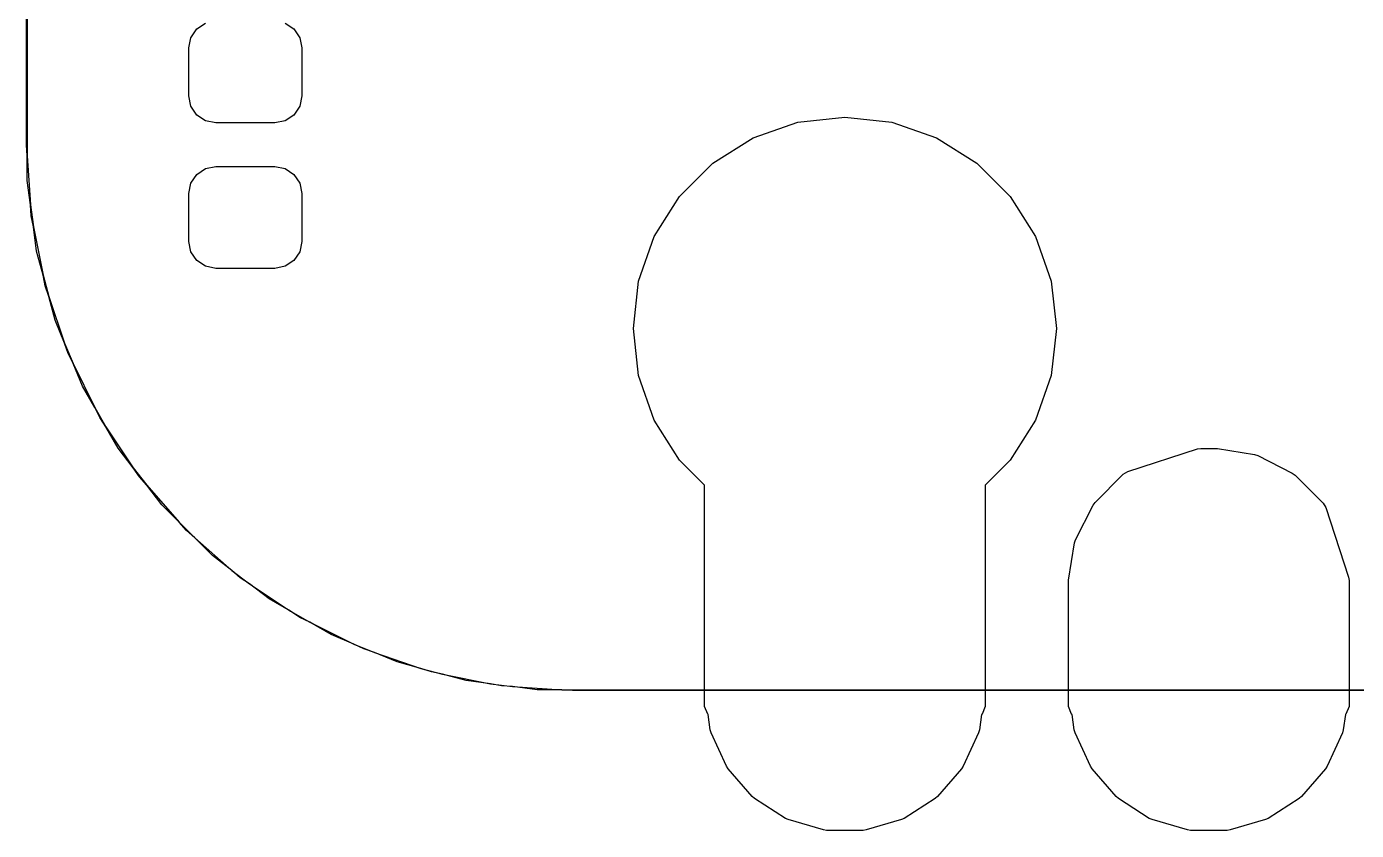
# Model space of a CAD drawing. Extents: x 138 to 258, y -115 to -93.
# Drawn here: x 138.022 to 142.663, y -114.384 to -111.576 of the extents above; entities that cross this region are included whole.
import ezdxf

# ---------------------------------------------------------------- set-up
doc = ezdxf.new("R2010")
doc.units = 0
doc.layers.add('BLACK', color=7, linetype='CONTINUOUS')

msp = doc.modelspace()

# ---------------------------------------------------------------- linework, layer by layer
at = {"layer": 'BLACK', "linetype": 'CONTINUOUS'}
for p, q in [((138.022426, -111.988503), (138.02233, -98.0186)), ((138.024773, -98.018696), (138.02487, -111.9886)), ((138.595904, -111.614815), (138.616276, -111.584326)), ((138.616276, -111.584326), (138.646765, -111.563954)), ((138.924435, -111.563954), (138.954924, -111.584326)), ((138.954924, -111.584326), (138.975296, -111.614815)), ((138.58875, -111.65078), (138.595904, -111.614815)), ((138.58875, -111.81842), (138.58875, -111.65078)), ((138.975296, -111.614815), (138.98245, -111.65078)), ((138.98245, -111.65078), (138.98245, -111.81842)), ((138.595904, -111.854385), (138.58875, -111.81842)), ((138.98245, -111.81842), (138.975296, -111.854385)), ((138.616276, -111.884874), (138.595904, -111.854385)), ((138.646765, -111.905246), (138.616276, -111.884874)), ((138.954924, -111.884874), (138.924435, -111.905246)), ((138.975296, -111.854385), (138.954924, -111.884874)), ((138.68273, -111.9124), (138.646765, -111.905246)), ((138.88847, -111.9124), (138.68273, -111.9124)), ((138.924435, -111.905246), (138.88847, -111.9124)), ((140.55763, -111.964995), (140.713637, -111.910406)), ((140.55763, -111.964995), (140.713637, -111.910406)), ((140.713637, -111.910406), (140.87788, -111.8919)), ((140.713637, -111.910406), (140.87788, -111.8919)), ((140.87788, -111.8919), (141.042123, -111.910406)), ((140.87788, -111.8919), (141.042123, -111.910406)), ((141.042123, -111.910406), (141.19813, -111.964995)), ((141.042123, -111.910406), (141.19813, -111.964995)), ((140.417682, -112.05293), (140.55763, -111.964995)), ((140.417682, -112.05293), (140.55763, -111.964995)), ((141.19813, -111.964995), (141.338078, -112.05293)), ((141.19813, -111.964995), (141.338078, -112.05293)), ((138.02233, -111.9886), (138.022426, -111.988503)), ((138.02487, -112.027353), (138.02233, -111.9886)), ((138.0236, -111.98733), (138.022426, -111.988503)), ((138.022426, -111.988503), (138.022427, -111.989086)), ((138.022427, -111.989086), (138.023114, -111.989773)), ((138.023114, -111.989773), (138.024086, -111.989773)), ((138.02487, -111.9886), (138.0236, -111.98733)), ((138.024086, -111.989773), (138.024773, -111.989086)), ((138.024773, -111.989086), (138.02487, -111.9886)), ((138.02487, -111.9886), (138.02487, -112.027353)), ((138.02487, -112.113377), (138.02487, -112.027353)), ((138.02487, -112.027353), (138.036097, -112.198661)), ((138.616276, -112.092326), (138.646765, -112.071954)), ((138.646765, -112.071954), (138.68273, -112.0648)), ((138.68273, -112.0648), (138.88847, -112.0648)), ((138.88847, -112.0648), (138.924435, -112.071954)), ((138.924435, -112.071954), (138.954924, -112.092326)), ((140.30081, -112.169802), (140.417682, -112.05293)), ((140.30081, -112.169802), (140.417682, -112.05293)), ((141.338078, -112.05293), (141.45495, -112.169802)), ((141.338078, -112.05293), (141.45495, -112.169802)), ((138.036097, -112.198661), (138.02487, -112.113377)), ((138.595904, -112.122815), (138.616276, -112.092326)), ((138.954924, -112.092326), (138.975296, -112.122815)), ((138.58875, -112.15878), (138.595904, -112.122815)), ((138.58875, -112.32642), (138.58875, -112.15878)), ((138.975296, -112.122815), (138.98245, -112.15878)), ((138.98245, -112.15878), (138.98245, -112.32642)), ((138.038638, -112.237418), (138.036097, -112.198661)), ((138.036097, -112.198661), (138.046214, -112.275508)), ((140.212875, -112.30975), (140.30081, -112.169802)), ((140.212875, -112.30975), (140.30081, -112.169802)), ((141.45495, -112.169802), (141.542885, -112.30975)), ((141.45495, -112.169802), (141.542885, -112.30975)), ((138.046214, -112.275508), (138.038638, -112.237418)), ((138.057443, -112.360796), (138.046214, -112.275508)), ((138.046214, -112.275508), (138.07971, -112.443899)), ((138.595904, -112.362385), (138.58875, -112.32642)), ((138.98245, -112.32642), (138.975296, -112.362385)), ((140.158286, -112.465757), (140.212875, -112.30975)), ((140.158286, -112.465757), (140.212875, -112.30975)), ((141.542885, -112.30975), (141.597474, -112.465757)), ((141.542885, -112.30975), (141.597474, -112.465757)), ((138.07971, -112.443899), (138.057443, -112.360796)), ((138.616276, -112.392874), (138.595904, -112.362385)), ((138.646765, -112.413246), (138.616276, -112.392874)), ((138.954924, -112.392874), (138.924435, -112.413246)), ((138.975296, -112.362385), (138.954924, -112.392874)), ((138.087285, -112.481979), (138.07971, -112.443899)), ((138.07971, -112.443899), (138.099764, -112.518741)), ((138.68273, -112.4204), (138.646765, -112.413246)), ((138.88847, -112.4204), (138.68273, -112.4204)), ((138.924435, -112.413246), (138.88847, -112.4204)), ((138.099764, -112.518741), (138.087285, -112.481979)), ((140.13978, -112.63), (140.158286, -112.465757)), ((140.13978, -112.63), (140.158286, -112.465757)), ((141.597474, -112.465757), (141.61598, -112.63)), ((141.597474, -112.465757), (141.61598, -112.63)), ((138.122032, -112.601847), (138.099764, -112.518741)), ((138.099764, -112.518741), (138.154954, -112.681327)), ((138.154954, -112.681327), (138.122032, -112.601847)), ((140.158286, -112.794243), (140.13978, -112.63)), ((140.158286, -112.794243), (140.13978, -112.63)), ((141.61598, -112.63), (141.597474, -112.794243)), ((141.61598, -112.63), (141.597474, -112.794243)), ((138.167436, -112.718098), (138.154954, -112.681327)), ((138.154954, -112.681327), (138.184612, -112.752927)), ((138.184612, -112.752927), (138.167436, -112.718098)), ((138.217533, -112.832405), (138.184612, -112.752927)), ((138.184612, -112.752927), (138.260546, -112.906905)), ((140.212875, -112.95025), (140.158286, -112.794243)), ((140.212875, -112.95025), (140.158286, -112.794243)), ((141.597474, -112.794243), (141.542885, -112.95025)), ((141.597474, -112.794243), (141.542885, -112.95025)), ((138.260546, -112.906905), (138.217533, -112.832405)), ((138.277722, -112.941735), (138.260546, -112.906905)), ((138.260546, -112.906905), (138.299297, -112.974025)), ((138.299297, -112.974025), (138.277722, -112.941735)), ((140.30081, -113.090198), (140.212875, -112.95025)), ((140.30081, -113.090198), (140.212875, -112.95025)), ((141.542885, -112.95025), (141.45495, -113.090198)), ((141.542885, -112.95025), (141.45495, -113.090198)), ((138.34231, -113.048525), (138.299297, -112.974025)), ((138.299297, -112.974025), (138.394674, -113.116768)), ((138.394674, -113.116768), (138.34231, -113.048525)), ((140.38798, -113.177368), (140.30081, -113.090198)), ((140.38798, -113.177368), (140.30081, -113.090198)), ((141.45495, -113.090198), (141.36778, -113.177368)), ((141.45495, -113.090198), (141.36778, -113.177368)), ((141.864863, -113.129985), (142.10806, -113.050965)), ((141.864863, -113.129985), (142.10806, -113.050965)), ((142.10806, -113.050965), (142.119834, -113.0491)), ((142.10806, -113.050965), (142.119834, -113.0491)), ((142.119834, -113.0491), (142.171878, -113.0491)), ((142.119834, -113.0491), (142.171878, -113.0491)), ((142.171878, -113.0491), (142.177838, -113.049569)), ((142.171878, -113.0491), (142.177838, -113.049569)), ((142.177838, -113.049569), (142.307469, -113.0701)), ((142.177838, -113.049569), (142.307469, -113.0701)), ((142.307469, -113.0701), (142.318806, -113.073784)), ((142.307469, -113.0701), (142.318806, -113.073784)), ((142.318806, -113.073784), (142.439355, -113.135208)), ((142.318806, -113.073784), (142.439355, -113.135208)), ((138.416254, -113.149064), (138.394674, -113.116768)), ((138.394674, -113.116768), (138.441863, -113.178265)), ((141.751094, -113.237881), (141.849696, -113.139279)), ((141.751094, -113.237881), (141.849696, -113.139279)), ((141.849696, -113.139279), (141.864863, -113.129985)), ((141.849696, -113.139279), (141.864863, -113.129985)), ((142.439355, -113.135208), (142.448999, -113.142214)), ((142.439355, -113.135208), (142.448999, -113.142214)), ((138.441863, -113.178265), (138.416254, -113.149064)), ((138.494229, -113.24651), (138.441863, -113.178265)), ((138.441863, -113.178265), (138.555063, -113.307344)), ((140.38798, -113.9508), (140.38798, -113.177368)), ((140.38798, -113.9508), (140.38798, -113.177368)), ((141.36778, -113.177368), (141.36778, -113.9508)), ((141.36778, -113.177368), (141.36778, -113.9508)), ((142.448999, -113.142214), (142.547601, -113.240816)), ((142.448999, -113.142214), (142.547601, -113.240816)), ((138.555063, -113.307344), (138.494229, -113.24651)), ((141.682664, -113.368074), (141.744088, -113.247525)), ((141.682664, -113.368074), (141.744088, -113.247525)), ((141.744088, -113.247525), (141.751094, -113.237881)), ((141.744088, -113.247525), (141.751094, -113.237881)), ((142.547601, -113.240816), (142.556895, -113.255983)), ((142.547601, -113.240816), (142.556895, -113.255983)), ((142.556895, -113.255983), (142.635915, -113.49918)), ((142.556895, -113.255983), (142.635915, -113.49918)), ((138.580664, -113.336536), (138.555063, -113.307344)), ((138.555063, -113.307344), (138.609855, -113.362136)), ((138.609855, -113.362136), (138.580664, -113.336536)), ((138.67069, -113.422971), (138.609855, -113.362136)), ((138.609855, -113.362136), (138.738934, -113.475336)), ((141.67898, -113.379411), (141.682664, -113.368074)), ((141.67898, -113.379411), (141.682664, -113.368074)), ((141.658449, -113.509042), (141.67898, -113.379411)), ((141.658449, -113.509042), (141.67898, -113.379411)), ((138.738934, -113.475336), (138.67069, -113.422971)), ((138.768136, -113.500946), (138.738934, -113.475336)), ((138.738934, -113.475336), (138.800431, -113.522525)), ((138.800431, -113.522525), (138.768136, -113.500946)), ((141.65798, -113.515002), (141.658449, -113.509042)), ((141.65798, -113.515002), (141.658449, -113.509042)), ((142.635915, -113.49918), (142.63778, -113.510954)), ((142.635915, -113.49918), (142.63778, -113.510954)), ((142.63778, -113.510954), (142.63778, -113.9508)), ((142.63778, -113.510954), (142.63778, -113.9508)), ((138.868675, -113.57489), (138.800431, -113.522525)), ((138.800431, -113.522525), (138.943174, -113.617902)), ((141.65798, -113.9508), (141.65798, -113.515002)), ((141.65798, -113.9508), (141.65798, -113.515002)), ((138.943174, -113.617902), (138.868675, -113.57489)), ((138.975465, -113.639478), (138.943174, -113.617902)), ((138.943174, -113.617902), (139.010294, -113.656653)), ((139.010294, -113.656653), (138.975465, -113.639478)), ((139.084795, -113.699667), (139.010294, -113.656653)), ((139.010294, -113.656653), (139.164272, -113.732587)), ((139.164272, -113.732587), (139.084795, -113.699667)), ((139.199102, -113.749764), (139.164272, -113.732587)), ((139.164272, -113.732587), (139.235872, -113.762245)), ((139.235872, -113.762245), (139.199102, -113.749764)), ((139.315353, -113.795168), (139.235872, -113.762245)), ((139.235872, -113.762245), (139.398458, -113.817435)), ((139.398458, -113.817435), (139.315353, -113.795168)), ((139.435221, -113.829915), (139.398458, -113.817435)), ((139.398458, -113.817435), (139.4733, -113.837489)), ((139.4733, -113.837489), (139.435221, -113.829915)), ((139.556404, -113.859757), (139.4733, -113.837489)), ((139.4733, -113.837489), (139.641691, -113.870985)), ((139.641691, -113.870985), (139.556404, -113.859757)), ((139.679782, -113.878562), (139.641691, -113.870985)), ((139.641691, -113.870985), (139.718538, -113.881102)), ((139.718538, -113.881102), (139.679782, -113.878562)), ((139.803823, -113.89233), (139.718538, -113.881102)), ((139.718538, -113.881102), (139.889846, -113.89233)), ((139.889846, -113.89233), (139.803823, -113.89233)), ((139.9286, -113.89487), (139.889846, -113.89233)), ((139.889846, -113.89233), (139.9286, -113.89233)), ((139.928114, -113.892427), (139.927427, -113.893114)), ((139.927427, -113.893114), (139.927427, -113.894086)), ((139.927427, -113.894086), (139.928114, -113.894773)), ((139.928696, -113.892426), (139.928114, -113.892427)), ((139.928114, -113.894773), (139.9286, -113.89487)), ((139.9286, -113.89233), (139.928696, -113.892426)), ((139.9286, -113.89487), (139.92987, -113.8936)), ((157.073503, -113.894773), (139.9286, -113.89487)), ((139.928696, -113.892426), (157.0736, -113.89233)), ((139.92987, -113.8936), (139.928696, -113.892426)), ((140.399139, -113.977741), (140.38798, -113.9508)), ((140.399139, -113.977741), (140.38798, -113.9508)), ((141.36778, -113.9508), (141.356621, -113.977741)), ((141.36778, -113.9508), (141.356621, -113.977741)), ((141.669139, -113.977741), (141.65798, -113.9508)), ((141.669139, -113.977741), (141.65798, -113.9508)), ((142.63778, -113.9508), (142.626621, -113.977741)), ((142.63778, -113.9508), (142.626621, -113.977741)), ((140.400656, -113.978369), (140.399139, -113.977741)), ((140.400656, -113.978369), (140.399139, -113.977741)), ((140.408396, -114.032202), (140.400656, -113.978369)), ((140.408396, -114.032202), (140.400656, -113.978369)), ((141.355103, -113.978369), (141.347364, -114.032202)), ((141.355103, -113.978369), (141.347364, -114.032202)), ((141.356621, -113.977741), (141.355103, -113.978369)), ((141.356621, -113.977741), (141.355103, -113.978369)), ((141.670656, -113.978369), (141.669139, -113.977741)), ((141.670656, -113.978369), (141.669139, -113.977741)), ((141.678396, -114.032202), (141.670656, -113.978369)), ((141.678396, -114.032202), (141.670656, -113.978369)), ((142.625103, -113.978369), (142.617364, -114.032202)), ((142.625103, -113.978369), (142.617364, -114.032202)), ((142.626621, -113.977741), (142.625103, -113.978369)), ((142.626621, -113.977741), (142.625103, -113.978369)), ((140.411451, -114.042607), (140.408396, -114.032202)), ((140.411451, -114.042607), (140.408396, -114.032202)), ((140.464659, -114.159115), (140.411451, -114.042607)), ((140.464659, -114.159115), (140.411451, -114.042607)), ((141.344309, -114.042607), (141.291101, -114.159115)), ((141.344309, -114.042607), (141.291101, -114.159115)), ((141.347364, -114.032202), (141.344309, -114.042607)), ((141.347364, -114.032202), (141.344309, -114.042607)), ((141.681451, -114.042607), (141.678396, -114.032202)), ((141.681451, -114.042607), (141.678396, -114.032202)), ((141.734659, -114.159115), (141.681451, -114.042607)), ((141.734659, -114.159115), (141.681451, -114.042607)), ((142.614309, -114.042607), (142.561101, -114.159115)), ((142.614309, -114.042607), (142.561101, -114.159115)), ((142.617364, -114.032202), (142.614309, -114.042607)), ((142.617364, -114.032202), (142.614309, -114.042607)), ((140.470522, -114.168238), (140.464659, -114.159115)), ((140.470522, -114.168238), (140.464659, -114.159115)), ((141.291101, -114.159115), (141.285238, -114.168238)), ((141.291101, -114.159115), (141.285238, -114.168238)), ((141.740522, -114.168238), (141.734659, -114.159115)), ((141.740522, -114.168238), (141.734659, -114.159115)), ((142.561101, -114.159115), (142.555238, -114.168238)), ((142.561101, -114.159115), (142.555238, -114.168238)), ((140.554399, -114.265037), (140.470522, -114.168238)), ((140.554399, -114.265037), (140.470522, -114.168238)), ((141.285238, -114.168238), (141.201361, -114.265037)), ((141.285238, -114.168238), (141.201361, -114.265037)), ((141.824399, -114.265037), (141.740522, -114.168238)), ((141.824399, -114.265037), (141.740522, -114.168238)), ((142.555238, -114.168238), (142.471361, -114.265037)), ((142.555238, -114.168238), (142.471361, -114.265037)), ((140.562595, -114.272139), (140.554399, -114.265037)), ((140.562595, -114.272139), (140.554399, -114.265037)), ((140.670345, -114.341386), (140.562595, -114.272139)), ((140.670345, -114.341386), (140.562595, -114.272139)), ((141.193165, -114.272139), (141.085415, -114.341386)), ((141.193165, -114.272139), (141.085415, -114.341386)), ((141.201361, -114.265037), (141.193165, -114.272139)), ((141.201361, -114.265037), (141.193165, -114.272139)), ((141.832595, -114.272139), (141.824399, -114.265037)), ((141.832595, -114.272139), (141.824399, -114.265037)), ((141.940345, -114.341386), (141.832595, -114.272139)), ((141.940345, -114.341386), (141.832595, -114.272139)), ((142.463165, -114.272139), (142.355415, -114.341386)), ((142.463165, -114.272139), (142.355415, -114.341386)), ((142.471361, -114.265037), (142.463165, -114.272139)), ((142.471361, -114.265037), (142.463165, -114.272139)), ((140.680209, -114.345891), (140.670345, -114.341386)), ((140.680209, -114.345891), (140.670345, -114.341386)), ((140.803104, -114.381977), (140.680209, -114.345891)), ((140.803104, -114.381977), (140.680209, -114.345891)), ((141.075551, -114.345891), (140.952656, -114.381977)), ((141.075551, -114.345891), (140.952656, -114.381977)), ((141.085415, -114.341386), (141.075551, -114.345891)), ((141.085415, -114.341386), (141.075551, -114.345891)), ((141.950209, -114.345891), (141.940345, -114.341386)), ((141.950209, -114.345891), (141.940345, -114.341386)), ((142.073104, -114.381977), (141.950209, -114.345891)), ((142.073104, -114.381977), (141.950209, -114.345891)), ((142.345551, -114.345891), (142.222656, -114.381977)), ((142.345551, -114.345891), (142.222656, -114.381977)), ((142.355415, -114.341386), (142.345551, -114.345891)), ((142.355415, -114.341386), (142.345551, -114.345891)), ((140.813838, -114.38352), (140.803104, -114.381977)), ((140.813838, -114.38352), (140.803104, -114.381977)), ((140.941922, -114.38352), (140.813838, -114.38352)), ((140.941922, -114.38352), (140.813838, -114.38352)), ((140.952656, -114.381977), (140.941922, -114.38352)), ((140.952656, -114.381977), (140.941922, -114.38352)), ((142.083838, -114.38352), (142.073104, -114.381977)), ((142.083838, -114.38352), (142.073104, -114.381977)), ((142.211922, -114.38352), (142.083838, -114.38352)), ((142.211922, -114.38352), (142.083838, -114.38352)), ((142.222656, -114.381977), (142.211922, -114.38352)), ((142.222656, -114.381977), (142.211922, -114.38352))]:
    msp.add_line(p, q, dxfattribs=at)

doc.saveas('drawing.dxf')
